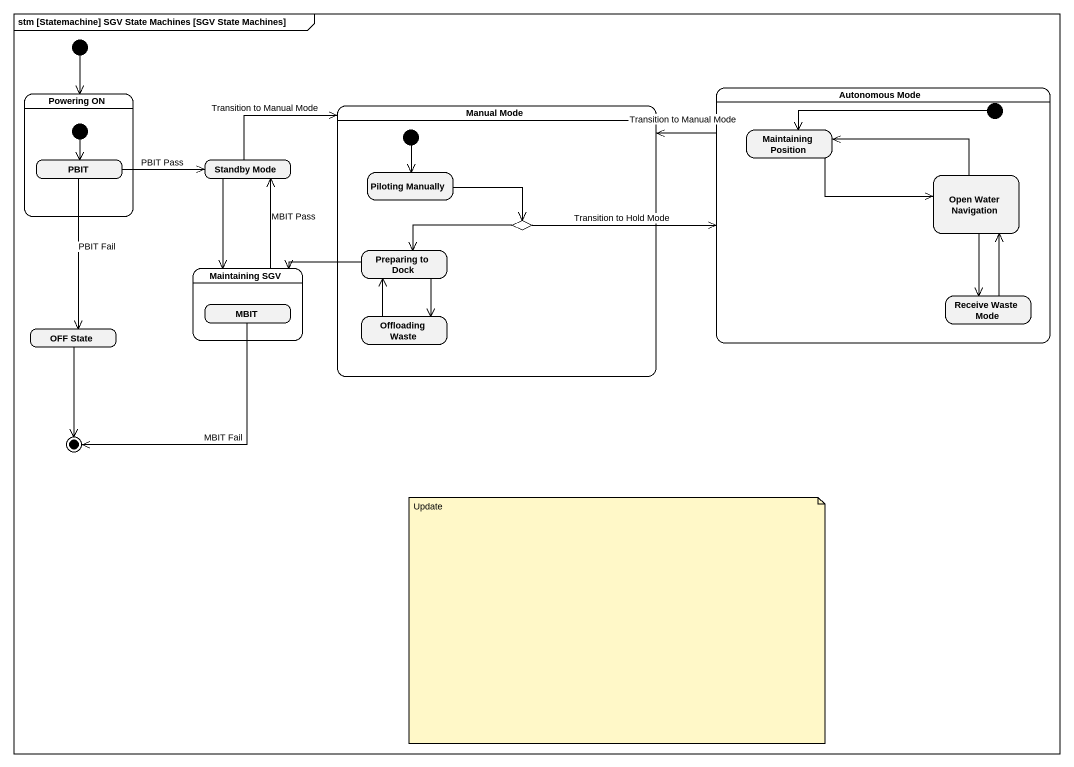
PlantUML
@startuml
mainframe stm [Statemachine] SGV State Machines [SGV State Machines]
hide empty description
state "Powering ON" as Powering_ON {
  state PBIT
  [*] --> PBIT
}
state "Manual Mode" as Manual_Mode {
  state "Piloting Manually" as Piloting_Manually
  state choice1 <<choice>>
  state "Preparing to Dock" as Preparing_to_Dock
  state "Offloading Waste" as Offloading_Waste
  [*] --> Piloting_Manually
}
state "Autonomous Mode" as Autonomous_Mode {
  state "Maintaining Position" as Maintaining_Position
  state "Open Water Navigation" as Open_Water_Navigation
  state "Receive Waste Mode" as Receive_Waste_Mode
  [*] -left-> Maintaining_Position
}
state "Standby Mode" as Standby_Mode
state "Maintaining SGV" as Maintaining_SGV {
  state MBIT
}
state "OFF State" as OFF_State
state final1 <<end>>
[*] --> Powering_ON
Autonomous_Mode -left-> Manual_Mode : Transition to Manual Mode
Maintaining_Position -right-> Open_Water_Navigation
PBIT -right-> Standby_Mode : PBIT Pass
PBIT --> OFF_State : PBIT Fail
Standby_Mode -right-> Manual_Mode : Transition to Manual Mode
Standby_Mode --> Maintaining_SGV
Piloting_Manually -right-> choice1
Open_Water_Navigation -left-> Maintaining_Position
Open_Water_Navigation --> Receive_Waste_Mode
choice1 -right-> Autonomous_Mode : Transition to Hold Mode
choice1 -left-> Preparing_to_Dock
Maintaining_SGV -up-> Standby_Mode : MBIT Pass
Preparing_to_Dock -left-> Maintaining_SGV
Preparing_to_Dock --> Offloading_Waste
MBIT --> final1 : MBIT Fail
Receive_Waste_Mode -up-> Open_Water_Navigation
OFF_State --> final1
Offloading_Waste -up-> Preparing_to_Dock
note as N1
  Update
end note
@enduml
